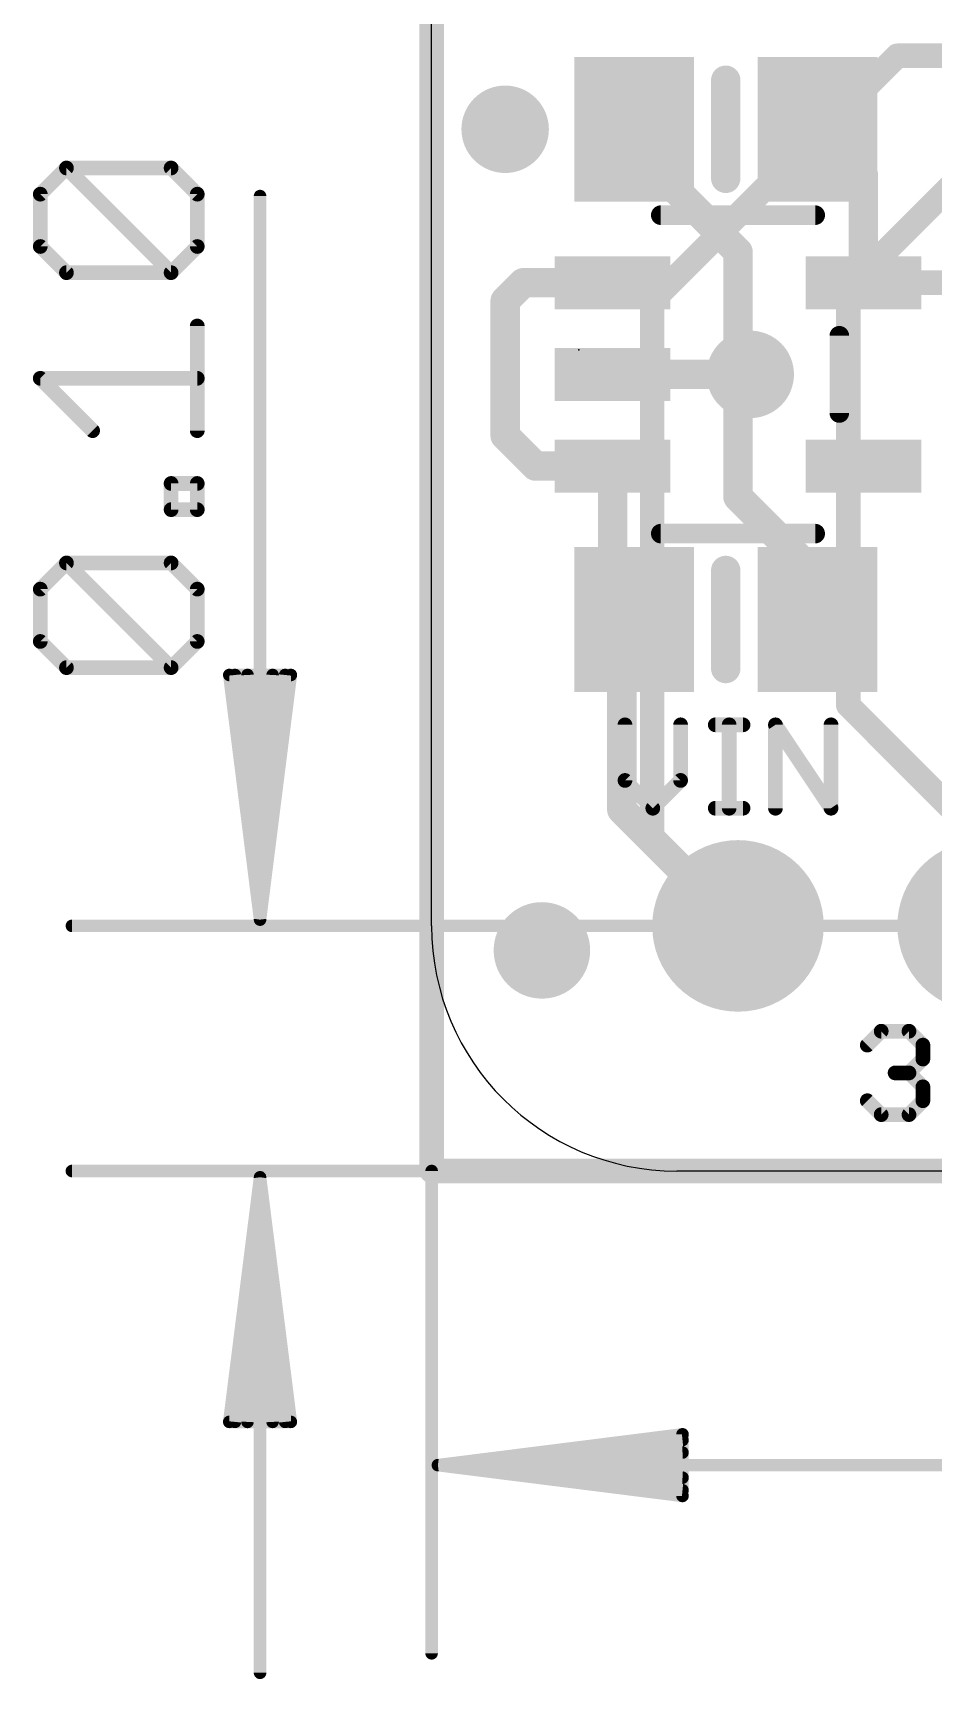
# Model space of a CAD drawing. Extents: x -5.7 to 21.7, y -5.3 to 25.5.
# Drawn here: x -4.13 to 5.2, y -5.27 to 11.79 of the extents above; entities that cross this region are included whole.
import ezdxf

# ---------------------------------------------------------------- set-up
doc = ezdxf.new("R2010")
doc.units = 0
for name, color, linetype in [('1', 12, 'CONTINUOUS'), ('16', 5, 'CONTINUOUS'), ('17', 110, 'CONTINUOUS'), ('18', 110, 'CONTINUOUS'), ('20', 53, 'CONTINUOUS'), ('21', 40, 'CONTINUOUS'), ('24', 6, 'CONTINUOUS'), ('30', 253, 'CONTINUOUS'), ('47', 253, 'CONTINUOUS')]:
    doc.layers.add(name, color=color, linetype=linetype)

# ---------------------------------------------------------------- blocks, each defined once
blk = doc.blocks.new('RECT')
blk.add_solid([(-0.5, -0.5), (0.5, -0.5), (-0.5, 0.5), (0.5, 0.5)])
blk = doc.blocks.new('PIE')
at = {"const_width": 0.5}
blk.add_lwpolyline([(0, -0.25, 1), (0, 0.25, 1), (0, -0.25)], format="xyb", dxfattribs=at)
blk = doc.blocks.new('ROUNDP')
at = {"const_width": 0.5}
blk.add_lwpolyline([(0, -0.25, 1), (0, 0.25, 1), (0, -0.25)], format="xyb", dxfattribs=at)
blk = doc.blocks.new('ROUNDV')
at = {"const_width": 0.5}
blk.add_lwpolyline([(0, -0.25, 1), (0, 0.25, 1), (0, -0.25)], format="xyb", dxfattribs=at)

msp = doc.modelspace()

# ---------------------------------------------------------------- linework, layer by layer
at = {"layer": '1'}
for points, const_width in [([(0, 0), (0, 16.51)], 0.254), ([(2.098, 10.602), (2.098, 10.795)], 0.3048), ([(4.4751, 10.3179), (3.998, 10.795)], 0.3048), ([(3.175, 9.525), (2.098, 10.602)], 0.3048), ([(4.4751, 9.205), (4.4751, 10.3179)], 0.3048), ([(3.175, 8.255), (3.175, 9.525)], 0.3048), ([(0.762, 9.017), (0.95, 9.205)], 0.3048), ([(0.95, 9.205), (0.95, 9.205)], 0.3048), ([(0.95, 9.205), (1.8749, 9.205)], 0.3048), ([(4.4751, 9.205), (5.742, 9.205)], 0.254), ([(0.762, 7.62), (0.762, 9.017)], 0.3048), ([(1.8749, 8.255), (3.175, 8.255)], 0.3048), ([(3.175, 6.985), (3.175, 8.255)], 0.3048), ([(1.077, 7.305), (0.762, 7.62)], 0.3048), ([(1.8749, 7.305), (1.077, 7.305)], 0.3048), ([(1.8749, 5.9381), (1.8749, 7.305)], 0.3048), ([(3.998, 6.162), (3.175, 6.985)], 0.3048), ([(3.998, 5.715), (3.998, 6.162)], 0.3048), ([(2.098, 5.715), (1.8749, 5.9381)], 0.3048), ([(1.971, 5.588), (2.098, 5.715)], 0.3048), ([(1.971, 5.588), (1.971, 3.744)], 0.3048), ([(3.175, 2.54), (1.971, 3.744)], 0.3048), ([(16.51, 0), (0, 0)], 0.254)]:
    msp.add_lwpolyline(points, dxfattribs=dict(at, const_width=const_width))
for points, const_width in [([(2.1742, 10.795, 1), (2.0218, 10.795)], 0.1524), ([(4.0519, 10.8489, 1), (3.9441, 10.7411)], 0.1524), ([(2.1519, 10.6559, 1), (2.0441, 10.5481)], 0.1524), ([(2.0218, 10.602, 1), (2.1742, 10.602)], 0.1524), ([(4.5513, 10.3179, 1), (4.3989, 10.3179)], 0.1524), ([(4.4212, 10.264, 1), (4.529, 10.3718)], 0.1524), ([(3.2512, 9.525, 1), (3.0988, 9.525)], 0.1524), ([(3.1211, 9.4711, 1), (3.2289, 9.5789)], 0.1524), ([(0.95, 9.2812, 1), (0.95, 9.1288)], 0.1524), ([(0.8961, 9.2589, 1), (1.0039, 9.1511)], 0.1524), ([(1.0039, 9.1511, 1), (0.8961, 9.2589)], 0.1524), ([(1.0039, 9.1511, 1), (0.8961, 9.2589)], 0.1524), ([(1.8749, 9.1288, 1), (1.8749, 9.2812)], 0.1524), ([(4.3989, 9.205, 1), (4.5513, 9.205)], 0.1524), ([(4.4751, 9.2685, 1), (4.4751, 9.1415)], 0.127), ([(0.8382, 9.017, 1), (0.6858, 9.017)], 0.1524), ([(0.7081, 9.0709, 1), (0.8159, 8.9631)], 0.1524), ([(1.8749, 8.3312, 1), (1.8749, 8.1788)], 0.1524), ([(3.2512, 8.255, 1), (3.0988, 8.255)], 0.1524), ([(3.175, 8.1788, 1), (3.175, 8.3312)], 0.1524), ([(3.0988, 8.255, 1), (3.2512, 8.255)], 0.1524), ([(0.8159, 7.6739, 1), (0.7081, 7.5661)], 0.1524), ([(0.6858, 7.62, 1), (0.8382, 7.62)], 0.1524), ([(1.077, 7.3812, 1), (1.077, 7.2288)], 0.1524), ([(1.0231, 7.2511, 1), (1.1309, 7.3589)], 0.1524), ([(1.9511, 7.305, 1), (1.7987, 7.305)], 0.1524), ([(1.8749, 7.2288, 1), (1.8749, 7.3812)], 0.1524), ([(3.2289, 7.0389, 1), (3.1211, 6.9311)], 0.1524), ([(3.0988, 6.985, 1), (3.2512, 6.985)], 0.1524), ([(4.0742, 6.162, 1), (3.9218, 6.162)], 0.1524), ([(3.9441, 6.1081, 1), (4.0519, 6.2159)], 0.1524), ([(1.9288, 5.992, 1), (1.821, 5.8842)], 0.1524), ([(1.7987, 5.9381, 1), (1.9511, 5.9381)], 0.1524), ([(2.1519, 5.6611, 1), (2.0441, 5.7689)], 0.1524), ([(2.0441, 5.6611, 1), (2.1519, 5.7689)], 0.1524), ([(2.0472, 5.588, 1), (1.8948, 5.588)], 0.1524), ([(1.9171, 5.6419, 1), (2.0249, 5.5341)], 0.1524), ([(3.9218, 5.715, 1), (4.0742, 5.715)], 0.1524), ([(2.0249, 3.7979, 1), (1.9171, 3.6901)], 0.1524), ([(1.8948, 3.744, 1), (2.0472, 3.744)], 0.1524), ([(3.1211, 2.4861, 1), (3.2289, 2.5939)], 0.1524), ([(0, 0.0635, 1), (0, -0.0635)], 0.127), ([(-0.0635, 0, 1), (0.0635, 0)], 0.127)]:
    msp.add_lwpolyline(points, format="xyb", dxfattribs=dict(at, const_width=const_width))
at = {"layer": '16', "const_width": 0.254}
for points in [[(0, 0), (0, 16.51)], [(4.826, 11.557), (2.286, 9.017)], [(15.494, 11.557), (4.826, 11.557)], [(5.715, 10.541), (4.318, 9.144)], [(4.318, 9.144), (4.318, 4.826)], [(2.286, 9.017), (2.286, 3.429)], [(4.318, 4.826), (5.715, 3.429)], [(2.286, 3.429), (3.175, 2.54)], [(16.51, 0), (0, 0)]]:
    msp.add_lwpolyline(points, dxfattribs=at)
at = {"layer": '16', "const_width": 0.127}
for points in [[(4.826, 11.6205, 1), (4.826, 11.4935)], [(4.8709, 11.5121, 1), (4.7811, 11.6019)], [(4.3815, 9.144, 1), (4.2545, 9.144)], [(4.2731, 9.1889, 1), (4.3629, 9.0991)], [(2.3495, 9.017, 1), (2.2225, 9.017)], [(2.2411, 9.0619, 1), (2.3309, 8.9721)], [(4.3629, 4.8709, 1), (4.2731, 4.7811)], [(4.2545, 4.826, 1), (4.3815, 4.826)], [(2.3309, 3.4739, 1), (2.2411, 3.3841)], [(2.2225, 3.429, 1), (2.3495, 3.429)], [(3.1301, 2.4951, 1), (3.2199, 2.5849)], [(0, 0.0635, 1), (0, -0.0635)], [(-0.0635, 0, 1), (0.0635, 0)]]:
    msp.add_lwpolyline(points, format="xyb", dxfattribs=at)
at = {"layer": '20'}
for p, q in [((0, 2.54), (0, 13.97)), ((13.97, 0), (2.54, 0))]:
    msp.add_line(p, q, dxfattribs=at)
msp.add_arc((2.54, 2.54), 2.54, 180, 270, dxfattribs=at)
at = {"layer": '21'}
for points, const_width in [([(3.048, 10.287), (3.048, 11.303)], 0.3048), ([(3.975, 9.905), (2.375, 9.905)], 0.2032), ([(4.225, 8.655), (4.225, 7.855)], 0.2032), ([(3.975, 6.605), (2.375, 6.605)], 0.2032), ([(3.048, 6.223), (3.048, 5.207)], 0.3048), ([(2.0038, 4.6235), (2.0038, 4.0473)], 0.1524), ([(2.5801, 4.0473), (2.5801, 4.6235)], 0.1524), ([(2.9394, 4.6235), (3.2275, 4.6235)], 0.1524), ([(3.0834, 3.7592), (3.0834, 4.6235)], 0.1524), ([(3.563, 3.7592), (3.563, 4.6235)], 0.1524), ([(3.563, 4.6235), (4.1393, 3.7592)], 0.1524), ([(4.1393, 3.7592), (4.1393, 4.6235)], 0.1524), ([(2.0038, 4.0473), (2.292, 3.7592)], 0.1524), ([(2.292, 3.7592), (2.5801, 4.0473)], 0.1524), ([(2.9394, 3.7592), (3.2275, 3.7592)], 0.1524), ([(4.5149, 1.3045), (4.659, 1.4485)], 0.1524), ([(4.659, 1.4485), (4.9471, 1.4485)], 0.1524), ([(4.9471, 1.4485), (5.0911, 1.3045)], 0.1524), ([(5.0911, 1.3045), (5.0911, 1.1604)], 0.1524), ([(5.0911, 1.1604), (4.9471, 1.0164)], 0.1524), ([(4.9471, 1.0164), (4.803, 1.0164)], 0.1524), ([(4.9471, 1.0164), (5.0911, 0.8723)], 0.1524), ([(5.0911, 0.8723), (5.0911, 0.7283)], 0.1524), ([(4.659, 0.5842), (4.5149, 0.7283)], 0.1524), ([(5.0911, 0.7283), (4.9471, 0.5842)], 0.1524), ([(4.9471, 0.5842), (4.659, 0.5842)], 0.1524)]:
    msp.add_lwpolyline(points, dxfattribs=dict(at, const_width=const_width))
for points, const_width in [([(3.1242, 11.303, 1), (2.9718, 11.303)], 0.1524), ([(2.9718, 10.287, 1), (3.1242, 10.287)], 0.1524), ([(2.375, 9.9558, 1), (2.375, 9.8542)], 0.1016), ([(3.975, 9.8542, 1), (3.975, 9.9558)], 0.1016), ([(4.2758, 8.655, 1), (4.1742, 8.655)], 0.1016), ([(4.1742, 7.855, 1), (4.2758, 7.855)], 0.1016), ([(2.375, 6.6558, 1), (2.375, 6.5542)], 0.1016), ([(3.975, 6.5542, 1), (3.975, 6.6558)], 0.1016), ([(3.1242, 6.223, 1), (2.9718, 6.223)], 0.1524), ([(2.9718, 5.207, 1), (3.1242, 5.207)], 0.1524), ([(2.0419, 4.6235, 1), (1.9657, 4.6235)], 0.0762), ([(2.6182, 4.6235, 1), (2.542, 4.6235)], 0.0762), ([(2.9394, 4.6616, 1), (2.9394, 4.5854)], 0.0762), ([(3.1215, 4.6235, 1), (3.0453, 4.6235)], 0.0762), ([(3.2275, 4.5854, 1), (3.2275, 4.6616)], 0.0762), ([(3.5947, 4.6447, 1), (3.5313, 4.6024)], 0.0762), ([(3.6011, 4.6235, 1), (3.5249, 4.6235)], 0.0762), ([(4.1774, 4.6235, 1), (4.1012, 4.6235)], 0.0762), ([(2.0308, 4.0743, 1), (1.9769, 4.0204)], 0.0762), ([(2.607, 4.0204, 1), (2.5531, 4.0743)], 0.0762), ([(1.9657, 4.0473, 1), (2.0419, 4.0473)], 0.0762), ([(2.542, 4.0473, 1), (2.6182, 4.0473)], 0.0762), ([(2.265, 3.7861, 1), (2.3189, 3.7323)], 0.0762), ([(2.265, 3.7323, 1), (2.3189, 3.7861)], 0.0762), ([(2.9394, 3.7973, 1), (2.9394, 3.7211)], 0.0762), ([(3.0453, 3.7592, 1), (3.1215, 3.7592)], 0.0762), ([(3.2275, 3.7211, 1), (3.2275, 3.7973)], 0.0762), ([(3.5249, 3.7592, 1), (3.6011, 3.7592)], 0.0762), ([(4.1012, 3.7592, 1), (4.1774, 3.7592)], 0.0762), ([(4.1076, 3.7381, 1), (4.171, 3.7803)], 0.0762), ([(4.488, 1.3314, 1), (4.5419, 1.2775)], 0.0762), ([(4.659, 1.4866, 1), (4.659, 1.4104)], 0.0762), ([(4.6859, 1.4216, 1), (4.632, 1.4755)], 0.0762), ([(4.974, 1.4755, 1), (4.9201, 1.4216)], 0.0762), ([(4.9471, 1.4104, 1), (4.9471, 1.4866)], 0.0762), ([(5.1292, 1.3045, 1), (5.053, 1.3045)], 0.0762), ([(5.0642, 1.2775, 1), (5.1181, 1.3314)], 0.0762), ([(5.053, 1.1604, 1), (5.1292, 1.1604)], 0.0762), ([(5.1181, 1.1335, 1), (5.0642, 1.1874)], 0.0762), ([(4.803, 1.0545, 1), (4.803, 0.9783)], 0.0762), ([(4.974, 1.0433, 1), (4.9201, 0.9894)], 0.0762), ([(4.9201, 1.0433, 1), (4.974, 0.9894)], 0.0762), ([(4.9471, 0.9783, 1), (4.9471, 1.0545)], 0.0762), ([(5.1292, 0.8723, 1), (5.053, 0.8723)], 0.0762), ([(5.0642, 0.8454, 1), (5.1181, 0.8993)], 0.0762), ([(4.5419, 0.7552, 1), (4.488, 0.7013)], 0.0762), ([(5.053, 0.7283, 1), (5.1292, 0.7283)], 0.0762), ([(5.1181, 0.7013, 1), (5.0642, 0.7552)], 0.0762), ([(4.659, 0.6223, 1), (4.659, 0.5461)], 0.0762), ([(4.632, 0.5573, 1), (4.6859, 0.6111)], 0.0762), ([(4.9201, 0.6111, 1), (4.974, 0.5573)], 0.0762), ([(4.9471, 0.5461, 1), (4.9471, 0.6223)], 0.0762)]:
    msp.add_lwpolyline(points, format="xyb", dxfattribs=dict(at, const_width=const_width))
at = {"layer": '24'}
msp.add_point((1.524, 8.509), dxfattribs=at)
at = {"layer": '47'}
for points, const_width in [([(-4.0557, 10.1226), (-3.7845, 10.3938)], 0.1524), ([(-3.7845, 10.3938), (-2.6999, 10.3938)], 0.1524), ([(-2.6999, 9.3091), (-3.7845, 10.3938)], 0.1524), ([(-2.6999, 10.3938), (-2.4287, 10.1226)], 0.1524), ([(-4.0557, 9.5803), (-4.0557, 10.1226)], 0.1524), ([(-2.4287, 10.1226), (-2.4287, 9.5803)], 0.1524), ([(-1.778, 2.605), (-1.778, 10.1028)], 0.13), ([(-3.7845, 9.3091), (-4.0557, 9.5803)], 0.1524), ([(-2.4287, 9.5803), (-2.6999, 9.3091)], 0.1524), ([(-2.6999, 9.3091), (-3.7845, 9.3091)], 0.1524), ([(-2.4287, 7.6719), (-2.4287, 8.7566)], 0.1524), ([(-3.5134, 7.6719), (-4.0557, 8.2143)], 0.1524), ([(-4.0557, 8.2143), (-2.4287, 8.2143)], 0.1524), ([(-2.6999, 6.8534), (-2.6999, 7.1245)], 0.1524), ([(-2.6999, 7.1245), (-2.4287, 7.1245)], 0.1524), ([(-2.4287, 7.1245), (-2.4287, 6.8534)], 0.1524), ([(-2.4287, 6.8534), (-2.6999, 6.8534)], 0.1524), ([(-4.0557, 6.0297), (-3.7845, 6.3009)], 0.1524), ([(-3.7845, 6.3009), (-2.6999, 6.3009)], 0.1524), ([(-2.6999, 5.2162), (-3.7845, 6.3009)], 0.1524), ([(-2.6999, 6.3009), (-2.4287, 6.0297)], 0.1524), ([(-4.0557, 5.4874), (-4.0557, 6.0297)], 0.1524), ([(-2.4287, 6.0297), (-2.4287, 5.4874)], 0.1524), ([(-3.7845, 5.2162), (-4.0557, 5.4874)], 0.1524), ([(-2.4287, 5.4874), (-2.6999, 5.2162)], 0.1524), ([(-2.6999, 5.2162), (-3.7845, 5.2162)], 0.1524), ([(-1.778, 2.605), (-2.0972, 5.14)], 0.13), ([(-2.0972, 5.14), (-1.4588, 5.14)], 0.13), ([(-1.778, 2.605), (-2.038, 5.14)], 0.13), ([(-1.778, 2.605), (-1.908, 5.14)], 0.13), ([(-1.4588, 5.14), (-1.778, 2.605)], 0.13), ([(-1.648, 5.14), (-1.778, 2.605)], 0.13), ([(-1.518, 5.14), (-1.778, 2.605)], 0.13), ([(8.89, 2.54), (-3.728, 2.54)], 0.13), ([(9.144, 0), (-3.728, 0)], 0.13), ([(-1.778, -0.065), (-2.0972, -2.6)], 0.13), ([(-1.778, -0.065), (-2.038, -2.6)], 0.13), ([(-1.778, -0.065), (-1.908, -2.6)], 0.13), ([(-1.778, -0.065), (-1.778, -5.2)], 0.13), ([(-1.4588, -2.6), (-1.778, -0.065)], 0.13), ([(-1.648, -2.6), (-1.778, -0.065)], 0.13), ([(-1.518, -2.6), (-1.778, -0.065)], 0.13), ([(0, 0), (0, -4.998)], 0.13), ([(-2.0972, -2.6), (-1.4588, -2.6)], 0.13), ([(0.065, -3.048), (2.6, -2.7288)], 0.13), ([(0.065, -3.048), (2.6, -2.788)], 0.13), ([(2.6, -2.7288), (2.6, -3.3672)], 0.13), ([(0.065, -3.048), (2.6, -2.918)], 0.13), ([(16.445, -3.048), (0.065, -3.048)], 0.13), ([(2.6, -3.3672), (0.065, -3.048)], 0.13), ([(2.6, -3.178), (0.065, -3.048)], 0.13), ([(2.6, -3.308), (0.065, -3.048)], 0.13)]:
    msp.add_lwpolyline(points, dxfattribs=dict(at, const_width=const_width))
for points, const_width in [([(-3.7576, 10.4207, 1), (-3.8115, 10.3668)], 0.0762), ([(-3.7845, 10.4319, 1), (-3.7845, 10.3557)], 0.0762), ([(-3.7576, 10.3668, 1), (-3.8115, 10.4207)], 0.0762), ([(-2.6729, 10.4207, 1), (-2.7268, 10.3668)], 0.0762), ([(-2.6999, 10.3557, 1), (-2.6999, 10.4319)], 0.0762), ([(-4.0176, 10.1226, 1), (-4.0938, 10.1226)], 0.0762), ([(-4.0826, 10.1495, 1), (-4.0287, 10.0956)], 0.0762), ([(-2.3906, 10.1226, 1), (-2.4668, 10.1226)], 0.0762), ([(-2.4556, 10.0956, 1), (-2.4018, 10.1495)], 0.0762), ([(-1.7455, 10.1028, 1), (-1.8105, 10.1028)], 0.065), ([(-4.0287, 9.6072, 1), (-4.0826, 9.5533)], 0.0762), ([(-4.0938, 9.5803, 1), (-4.0176, 9.5803)], 0.0762), ([(-2.4668, 9.5803, 1), (-2.3906, 9.5803)], 0.0762), ([(-2.4018, 9.5533, 1), (-2.4556, 9.6072)], 0.0762), ([(-3.7845, 9.3472, 1), (-3.7845, 9.271)], 0.0762), ([(-2.6999, 9.271, 1), (-2.6999, 9.3472)], 0.0762), ([(-3.8115, 9.2821, 1), (-3.7576, 9.336)], 0.0762), ([(-2.7268, 9.336, 1), (-2.6729, 9.2821)], 0.0762), ([(-2.7268, 9.2821, 1), (-2.6729, 9.336)], 0.0762), ([(-2.3906, 8.7566, 1), (-2.4668, 8.7566)], 0.0762), ([(-4.0287, 8.2412, 1), (-4.0826, 8.1873)], 0.0762), ([(-4.0557, 8.2524, 1), (-4.0557, 8.1762)], 0.0762), ([(-2.4287, 8.1762, 1), (-2.4287, 8.2524)], 0.0762), ([(-3.5403, 7.645, 1), (-3.4864, 7.6989)], 0.0762), ([(-2.4668, 7.6719, 1), (-2.3906, 7.6719)], 0.0762), ([(-2.6618, 7.1245, 1), (-2.738, 7.1245)], 0.0762), ([(-2.6999, 7.1626, 1), (-2.6999, 7.0864)], 0.0762), ([(-2.3906, 7.1245, 1), (-2.4668, 7.1245)], 0.0762), ([(-2.4287, 7.0864, 1), (-2.4287, 7.1626)], 0.0762), ([(-2.6999, 6.8915, 1), (-2.6999, 6.8153)], 0.0762), ([(-2.738, 6.8534, 1), (-2.6618, 6.8534)], 0.0762), ([(-2.4668, 6.8534, 1), (-2.3906, 6.8534)], 0.0762), ([(-2.4287, 6.8153, 1), (-2.4287, 6.8915)], 0.0762), ([(-3.7576, 6.3278, 1), (-3.8115, 6.2739)], 0.0762), ([(-3.7845, 6.339, 1), (-3.7845, 6.2628)], 0.0762), ([(-3.7576, 6.2739, 1), (-3.8115, 6.3278)], 0.0762), ([(-2.6729, 6.3278, 1), (-2.7268, 6.2739)], 0.0762), ([(-2.6999, 6.2628, 1), (-2.6999, 6.339)], 0.0762), ([(-4.0176, 6.0297, 1), (-4.0938, 6.0297)], 0.0762), ([(-4.0826, 6.0566, 1), (-4.0287, 6.0028)], 0.0762), ([(-2.3906, 6.0297, 1), (-2.4668, 6.0297)], 0.0762), ([(-2.4556, 6.0028, 1), (-2.4018, 6.0566)], 0.0762), ([(-4.0287, 5.5143, 1), (-4.0826, 5.4604)], 0.0762), ([(-4.0938, 5.4874, 1), (-4.0176, 5.4874)], 0.0762), ([(-2.4668, 5.4874, 1), (-2.3906, 5.4874)], 0.0762), ([(-2.4018, 5.4604, 1), (-2.4556, 5.5143)], 0.0762), ([(-3.7845, 5.2543, 1), (-3.7845, 5.1781)], 0.0762), ([(-2.6999, 5.1781, 1), (-2.6999, 5.2543)], 0.0762), ([(-3.8115, 5.1893, 1), (-3.7576, 5.2431)], 0.0762), ([(-2.7268, 5.2431, 1), (-2.6729, 5.1893)], 0.0762), ([(-2.7268, 5.1893, 1), (-2.6729, 5.2431)], 0.0762), ([(-2.065, 5.1441, 1), (-2.1295, 5.1359)], 0.065), ([(-2.0972, 5.1725, 1), (-2.0972, 5.1075)], 0.065), ([(-2.0057, 5.1433, 1), (-2.0703, 5.1367)], 0.065), ([(-1.8755, 5.1417, 1), (-1.9405, 5.1383)], 0.065), ([(-1.6155, 5.1383, 1), (-1.6805, 5.1417)], 0.065), ([(-1.4857, 5.1367, 1), (-1.5503, 5.1433)], 0.065), ([(-1.4265, 5.1359, 1), (-1.491, 5.1441)], 0.065), ([(-1.4588, 5.1075, 1), (-1.4588, 5.1725)], 0.065), ([(-3.728, 2.5725, 1), (-3.728, 2.5075)], 0.065), ([(-1.8102, 2.6091, 1), (-1.7458, 2.6009)], 0.065), ([(-1.8103, 2.6083, 1), (-1.7457, 2.6017)], 0.065), ([(-1.8105, 2.6033, 1), (-1.7455, 2.6067)], 0.065), ([(-1.8105, 2.6067, 1), (-1.7455, 2.6033)], 0.065), ([(-1.8105, 2.605, 1), (-1.7455, 2.605)], 0.065), ([(-1.8103, 2.6017, 1), (-1.7457, 2.6083)], 0.065), ([(-1.8102, 2.6009, 1), (-1.7458, 2.6091)], 0.065), ([(-3.728, 0.0325, 1), (-3.728, -0.0325)], 0.065), ([(-1.7455, -0.0667, 1), (-1.8105, -0.0633)], 0.065), ([(-1.7455, -0.0633, 1), (-1.8105, -0.0667)], 0.065), ([(0.0325, 0, 1), (-0.0325, 0)], 0.065), ([(-1.7455, -0.065, 1), (-1.8105, -0.065)], 0.065), ([(-1.7458, -0.0609, 1), (-1.8102, -0.0691)], 0.065), ([(-1.7457, -0.0617, 1), (-1.8103, -0.0683)], 0.065), ([(-1.7457, -0.0683, 1), (-1.8103, -0.0617)], 0.065), ([(-1.7458, -0.0691, 1), (-1.8102, -0.0609)], 0.065), ([(-2.0972, -2.5675, 1), (-2.0972, -2.6325)], 0.065), ([(-1.4588, -2.6325, 1), (-1.4588, -2.5675)], 0.065), ([(-2.1295, -2.5959, 1), (-2.065, -2.6041)], 0.065), ([(-2.0703, -2.5967, 1), (-2.0057, -2.6033)], 0.065), ([(-1.9405, -2.5983, 1), (-1.8755, -2.6017)], 0.065), ([(-1.6805, -2.6017, 1), (-1.6155, -2.5983)], 0.065), ([(-1.5503, -2.6033, 1), (-1.4857, -2.5967)], 0.065), ([(-1.491, -2.6041, 1), (-1.4265, -2.5959)], 0.065), ([(2.6325, -2.7288, 1), (2.5675, -2.7288)], 0.065), ([(2.6041, -2.761, 1), (2.5959, -2.6965)], 0.065), ([(2.6033, -2.8203, 1), (2.5967, -2.7557)], 0.065), ([(2.6017, -2.9505, 1), (2.5983, -2.8855)], 0.065), ([(0.065, -3.0155, 1), (0.065, -3.0805)], 0.065), ([(0.0691, -3.0158, 1), (0.0609, -3.0802)], 0.065), ([(0.0633, -3.0155, 1), (0.0667, -3.0805)], 0.065), ([(0.0667, -3.0155, 1), (0.0633, -3.0805)], 0.065), ([(0.0683, -3.0157, 1), (0.0617, -3.0803)], 0.065), ([(0.0617, -3.0157, 1), (0.0683, -3.0803)], 0.065), ([(0.0609, -3.0158, 1), (0.0691, -3.0802)], 0.065), ([(2.5983, -3.2105, 1), (2.6017, -3.1455)], 0.065), ([(2.5675, -3.3672, 1), (2.6325, -3.3672)], 0.065), ([(2.5959, -3.3995, 1), (2.6041, -3.335)], 0.065), ([(2.5967, -3.3403, 1), (2.6033, -3.2757)], 0.065), ([(-0.0325, -4.998, 1), (0.0325, -4.998)], 0.065), ([(-1.8105, -5.2, 1), (-1.7455, -5.2)], 0.065)]:
    msp.add_lwpolyline(points, format="xyb", dxfattribs=dict(at, const_width=const_width))

# ---------------------------------------------------------------- block references
at = {"layer": '1'}
for p, xscale, yscale, rotation in [((2.098, 10.795), 1.24, 1.5, 180), ((3.998, 10.795), 1.24, 1.5, 180), ((1.8749, 9.205), 0.55, 1.2, 270), ((4.4751, 9.205), 0.55, 1.2, 270), ((1.8749, 8.255), 0.55, 1.2, 270), ((1.8749, 7.305), 0.55, 1.2, 270), ((4.4751, 7.305), 0.55, 1.2, 270)]:
    msp.add_blockref('RECT', p, dxfattribs=dict(at, xscale=xscale, yscale=yscale, rotation=rotation))
at = {"layer": '1', "xscale": 1.24, "yscale": 1.5}
for p in [(2.098, 5.715), (3.998, 5.715)]:
    msp.add_blockref('RECT', p, dxfattribs=at)
at = {"layer": '1'}
msp.add_blockref('PIE', (1.143, 2.286), dxfattribs=at)
at = {"layer": '17', "xscale": 1.6764, "yscale": 1.6764, "rotation": 90}
for p in [(3.175, 2.54), (3.175, 2.54), (5.715, 2.54), (5.715, 2.54)]:
    msp.add_blockref('ROUNDP', p, dxfattribs=at)
at = {"layer": '18', "xscale": 0.9064, "yscale": 0.9064}
for p in [(0.762, 10.795), (0.762, 10.795), (3.302, 8.255), (3.302, 8.255)]:
    msp.add_blockref('ROUNDV', p, dxfattribs=at)
at = {"layer": '30', "xscale": 1.778, "yscale": 1.778, "rotation": 90}
for p in [(3.175, 2.54), (5.715, 2.54)]:
    msp.add_blockref('ROUNDP', p, dxfattribs=at)

doc.saveas('drawing.dxf')
